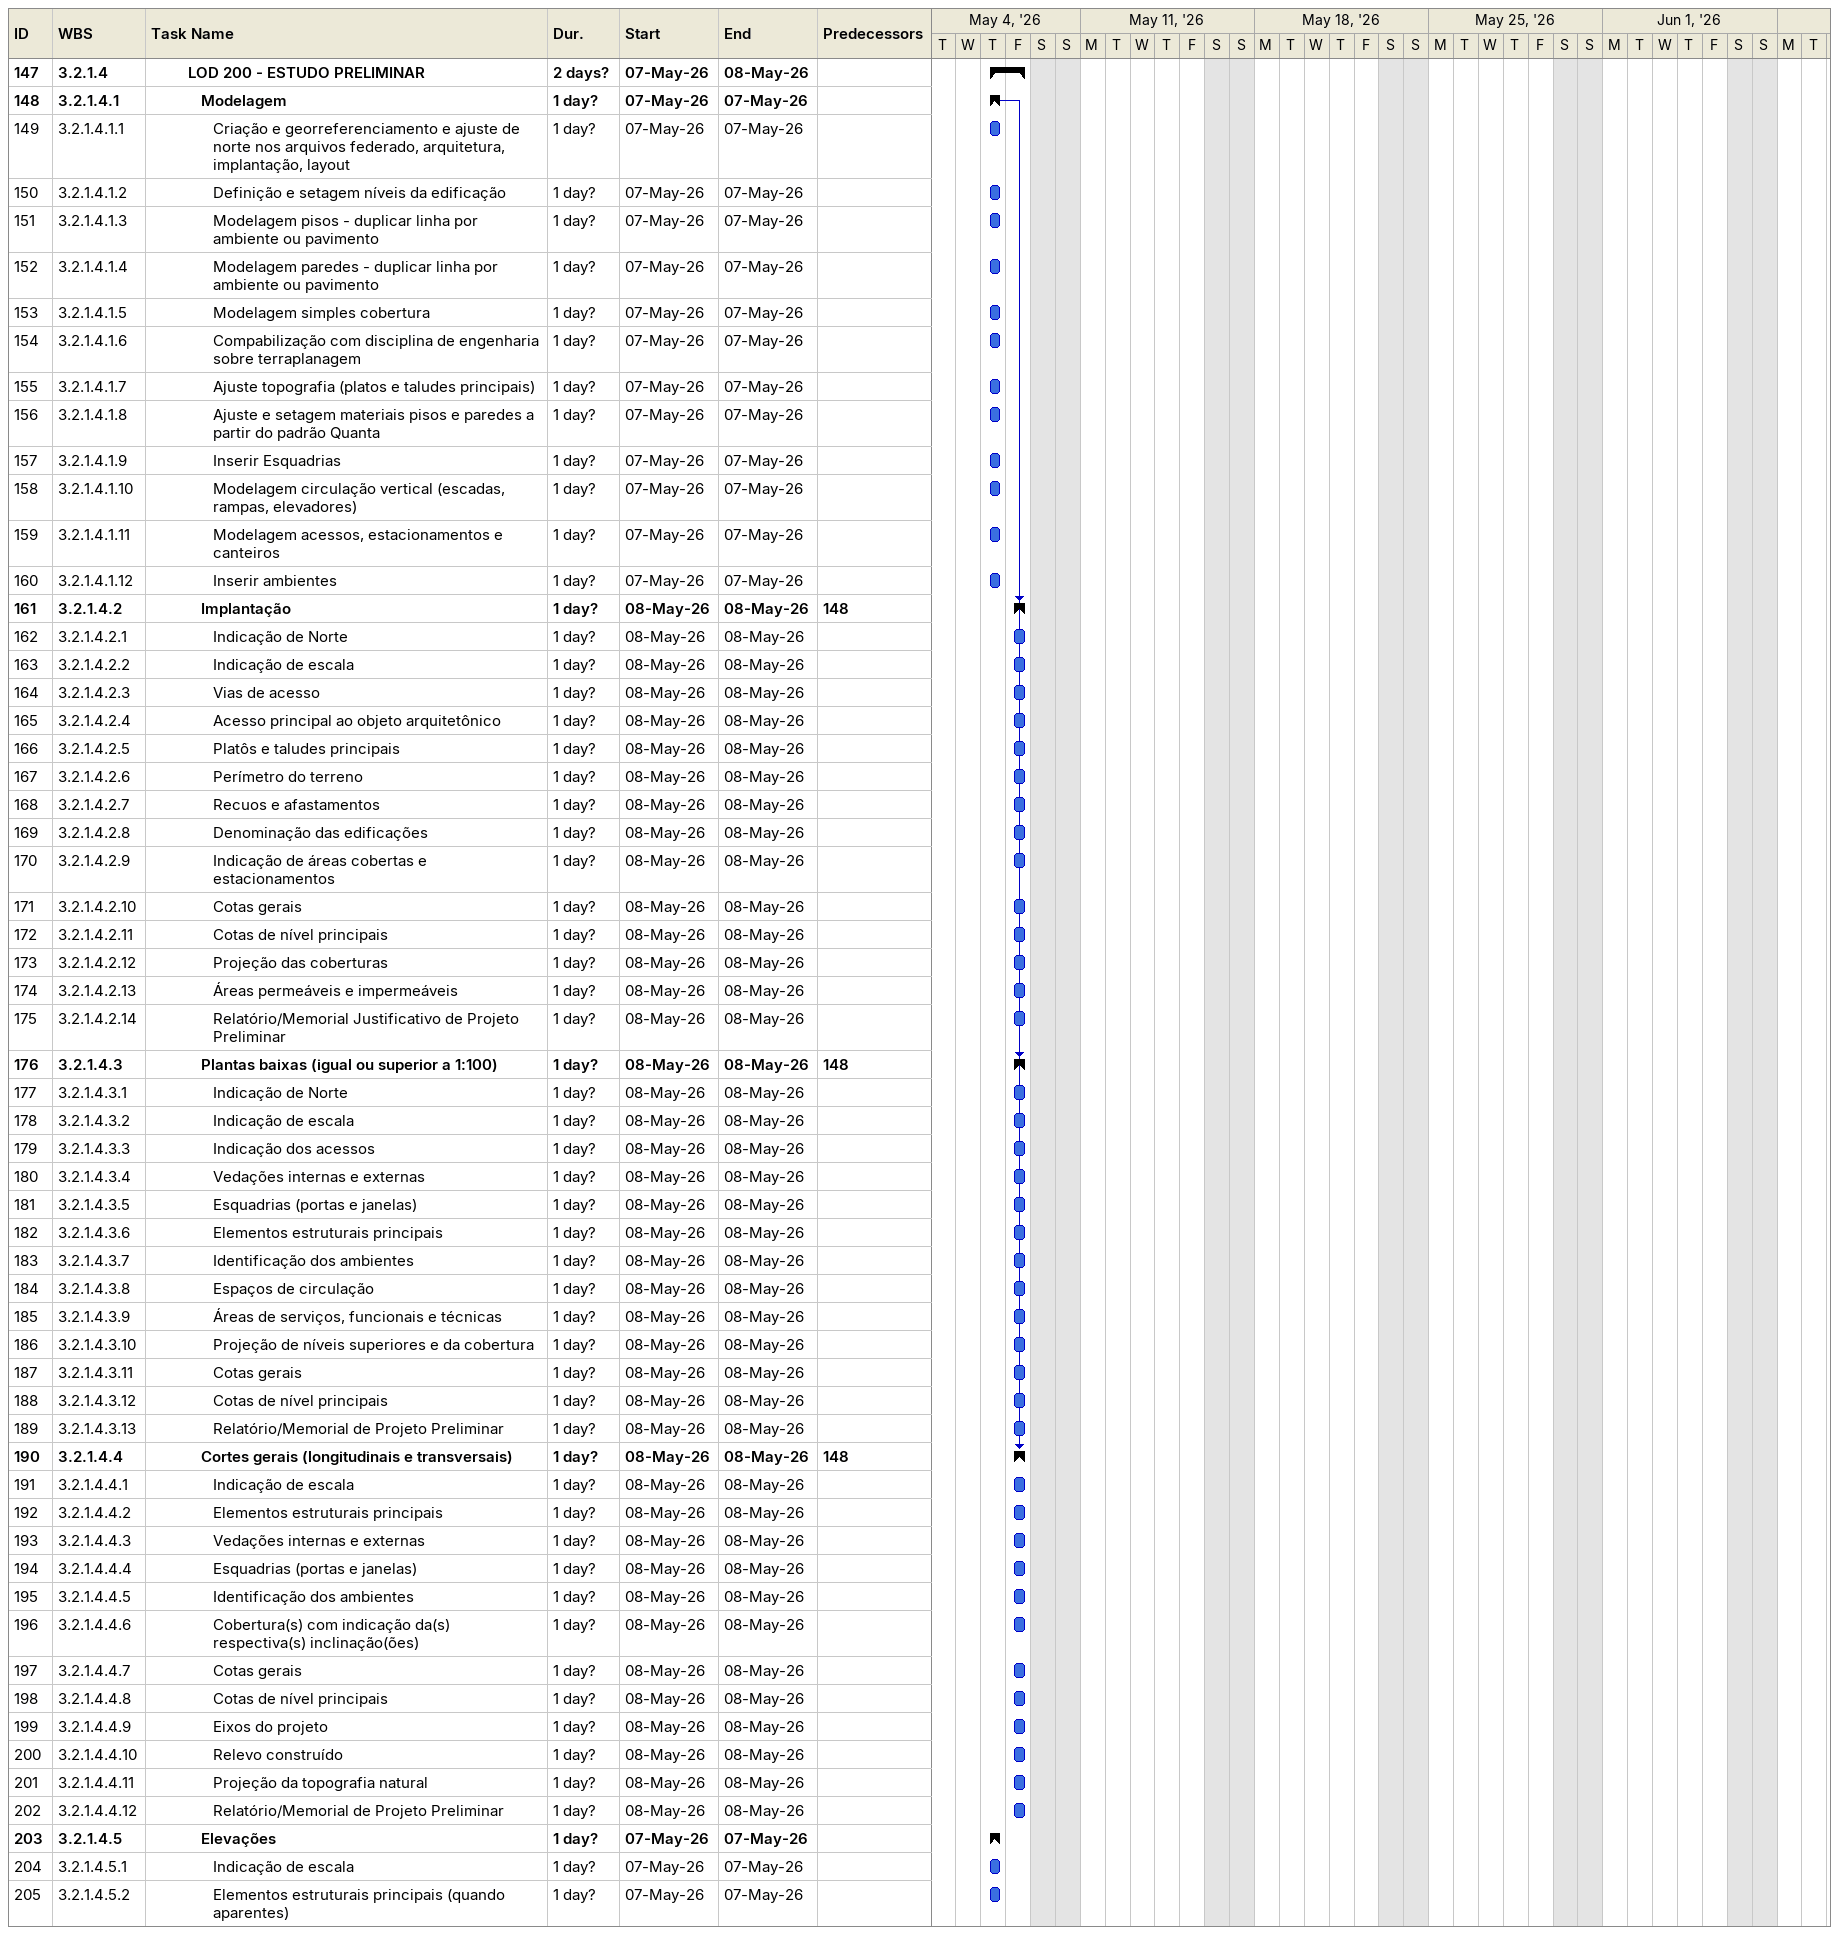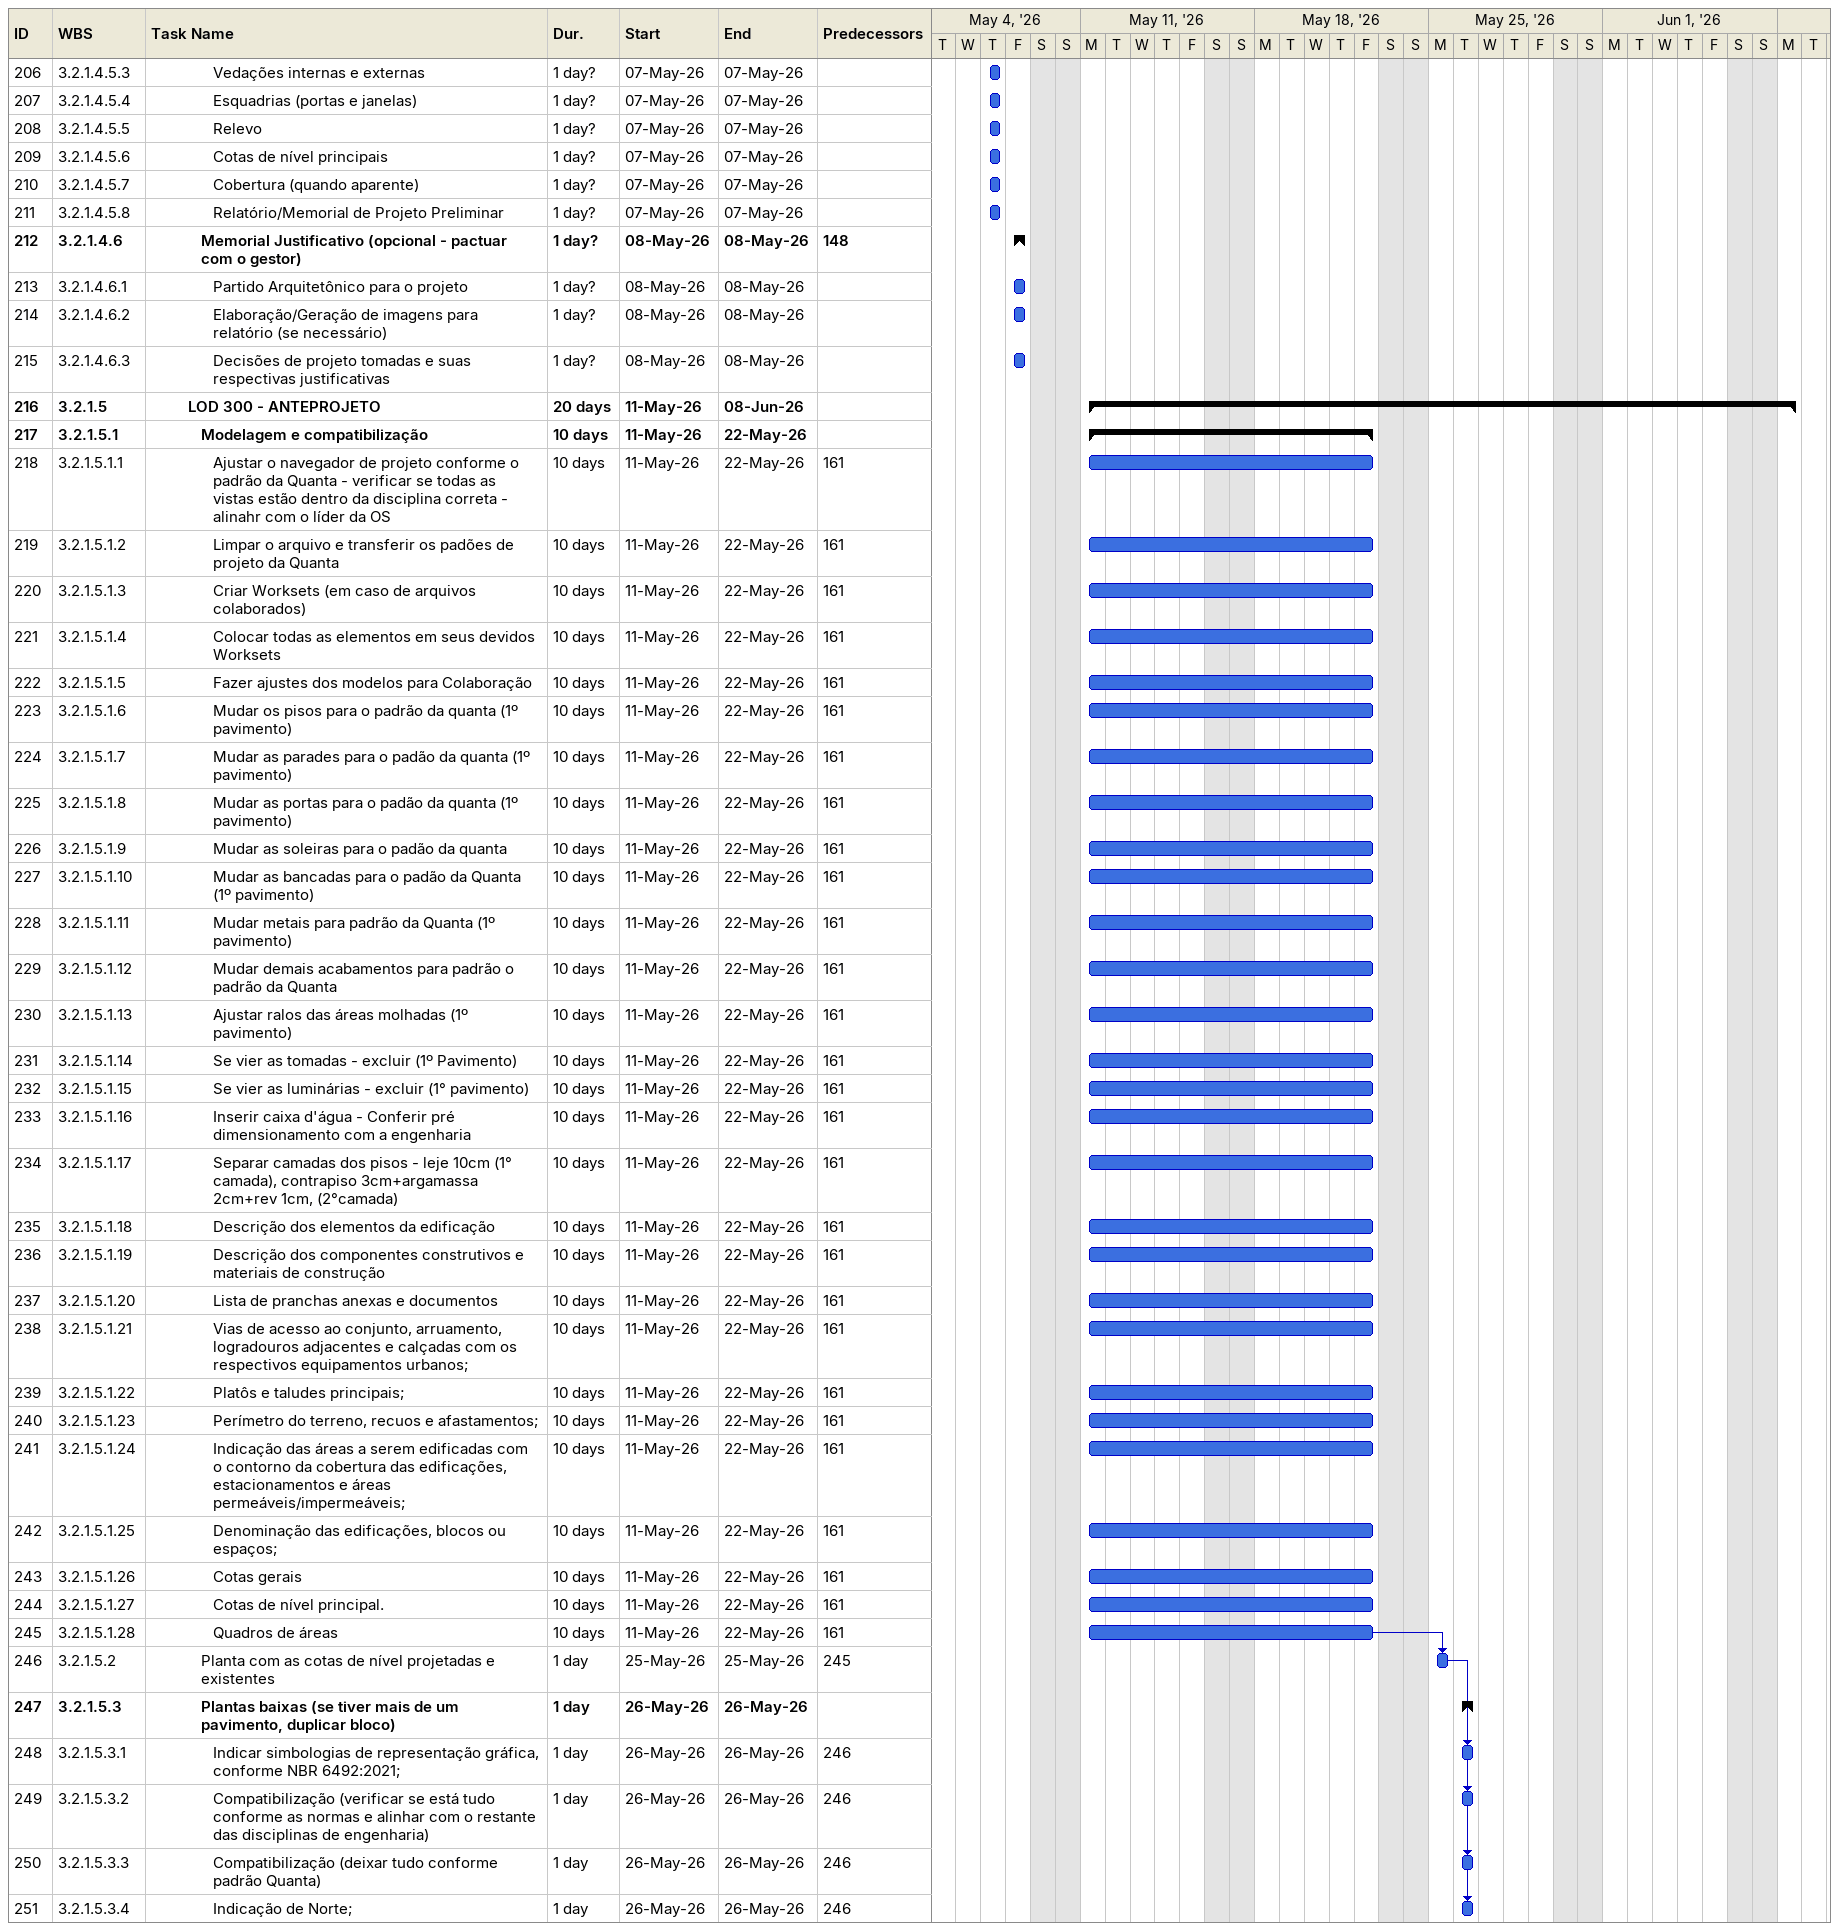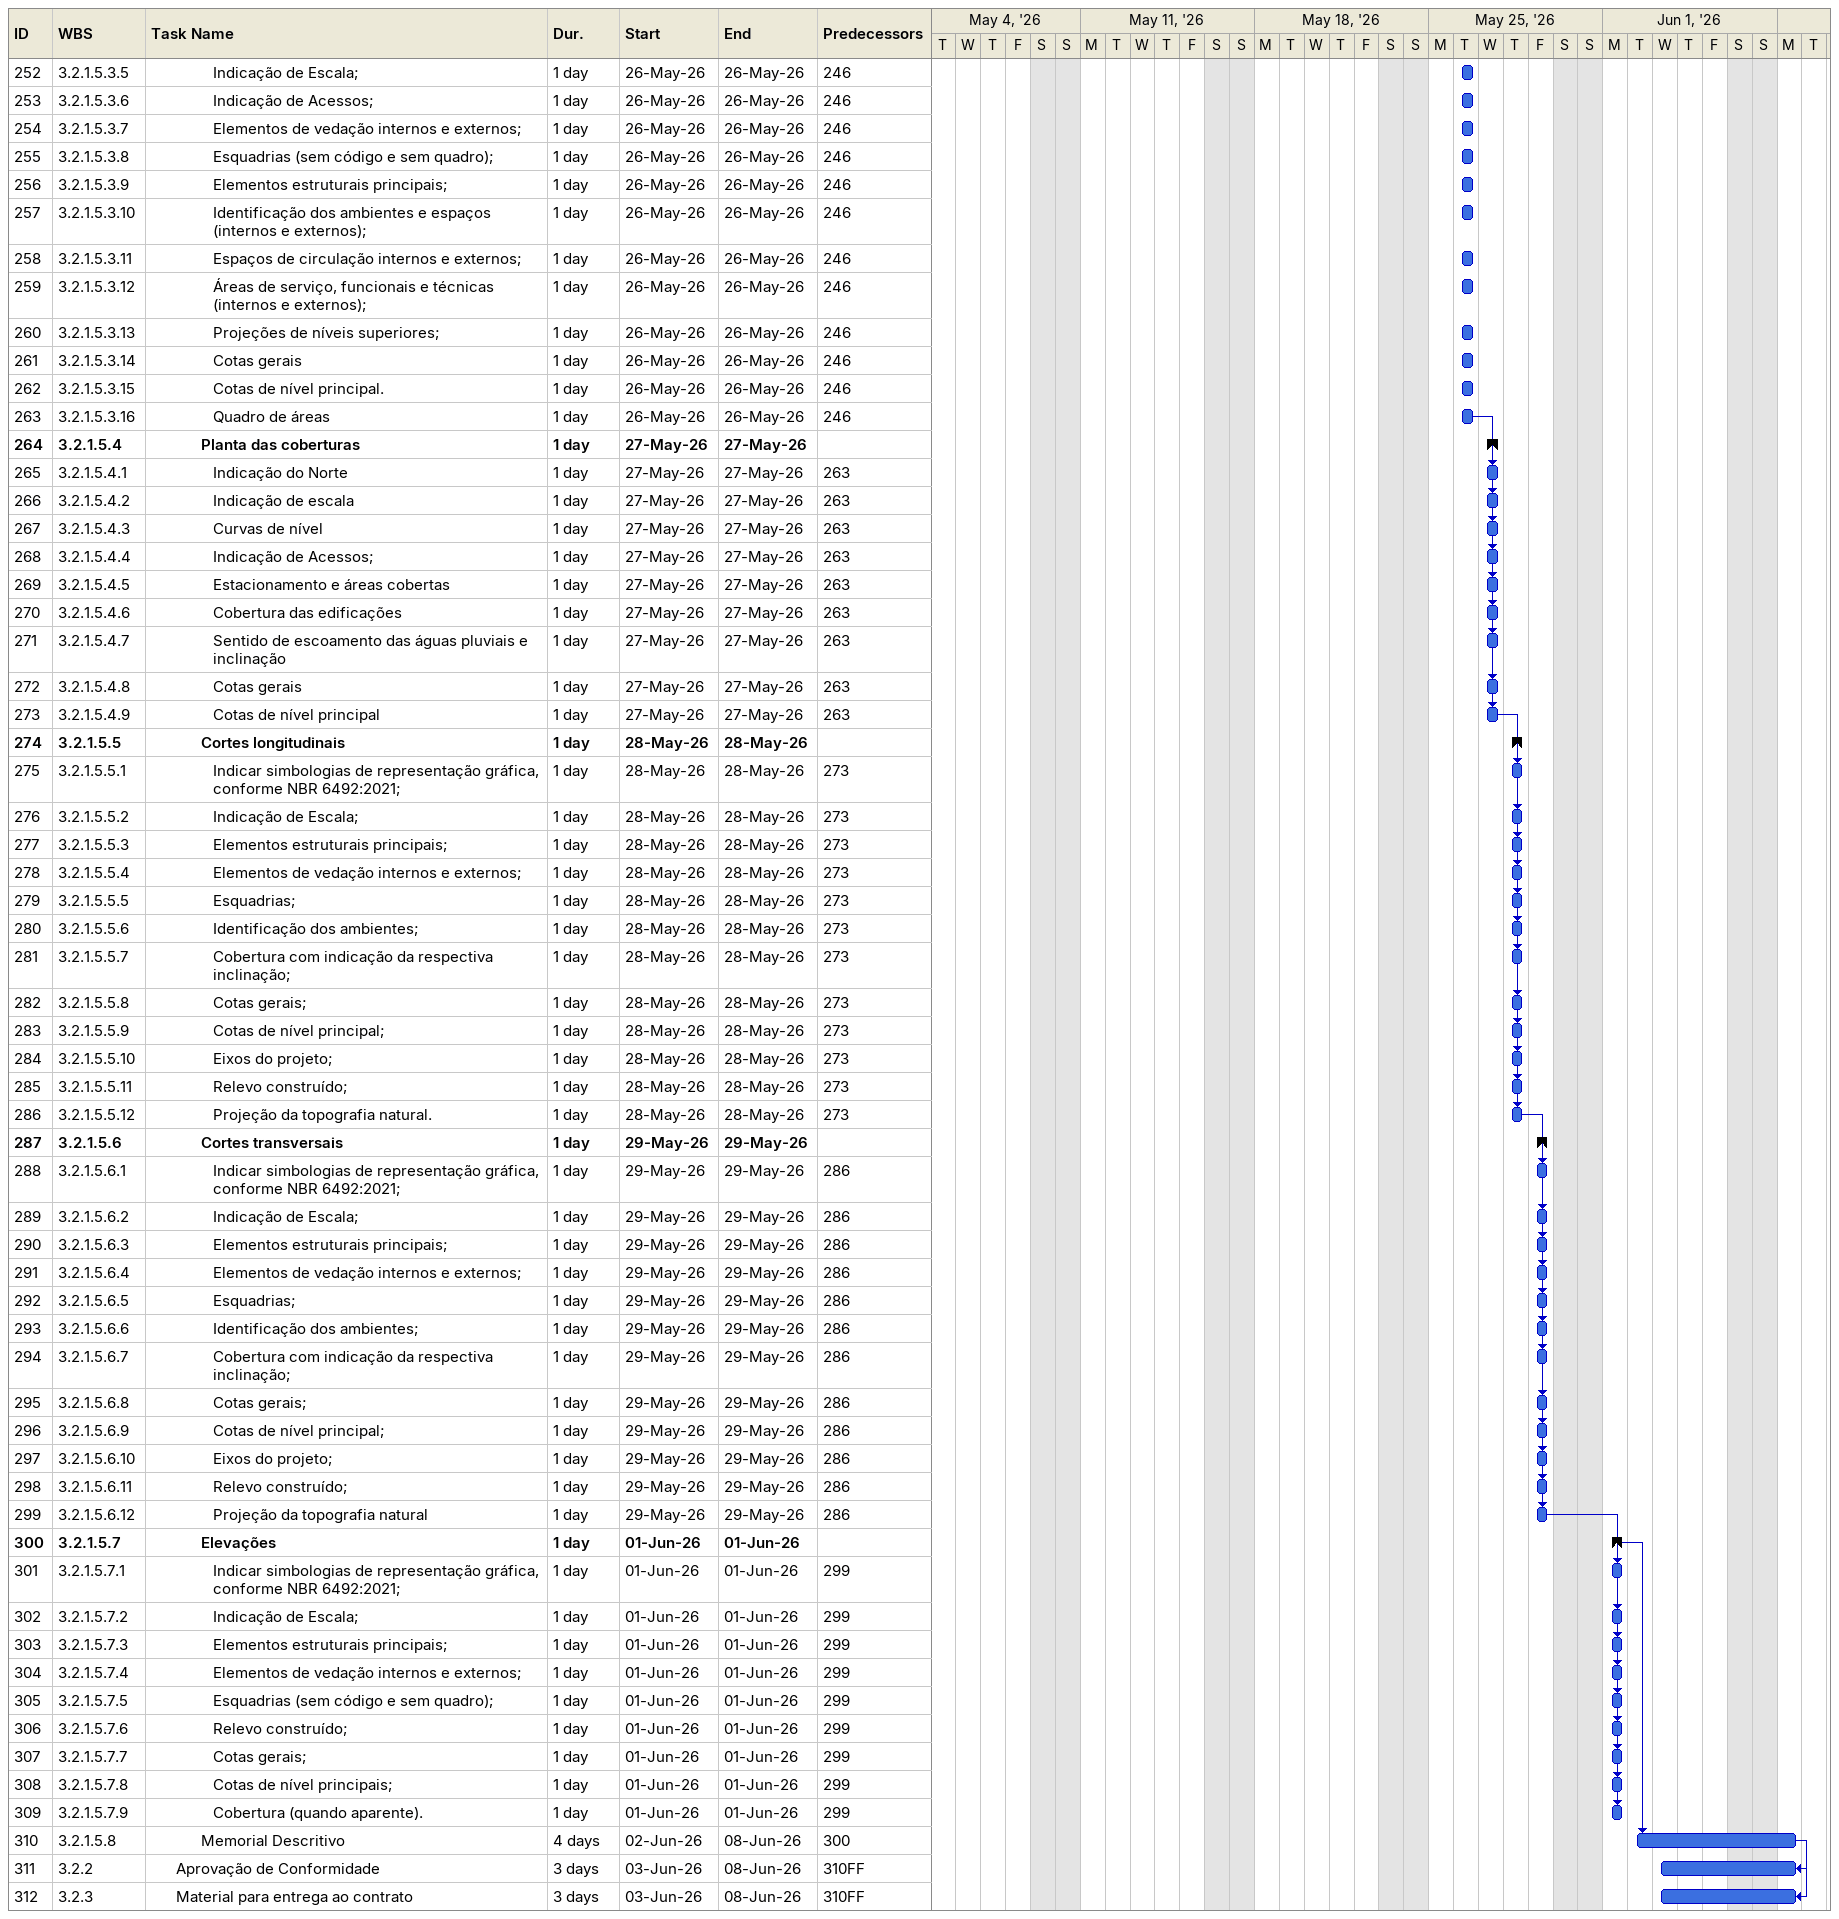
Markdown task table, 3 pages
| ID | WBS | Task | Duration | Start | Finish | Predecessors |
|---|---|---|---|---|---|---|
| 147 | 3.2.1.4 | **LOD 200 - ESTUDO PRELIMINAR** | 2d? | 2026-05-07 | 2026-05-08 |  |
| 148 | 3.2.1.4.1 | **Modelagem** | 1d? | 2026-05-07 | 2026-05-07 |  |
| 149 | 3.2.1.4.1.1 | Criação e georreferenciamento e ajuste de norte nos arquivos federado, arquitetura, implantação, layout | 1d? | 2026-05-07 | 2026-05-07 |  |
| 150 | 3.2.1.4.1.2 | Definição e setagem níveis da edificação | 1d? | 2026-05-07 | 2026-05-07 |  |
| 151 | 3.2.1.4.1.3 | Modelagem pisos - duplicar linha por ambiente ou pavimento | 1d? | 2026-05-07 | 2026-05-07 |  |
| 152 | 3.2.1.4.1.4 | Modelagem paredes - duplicar linha por ambiente ou pavimento | 1d? | 2026-05-07 | 2026-05-07 |  |
| 153 | 3.2.1.4.1.5 | Modelagem simples cobertura | 1d? | 2026-05-07 | 2026-05-07 |  |
| 154 | 3.2.1.4.1.6 | Compabilização com disciplina de engenharia sobre terraplanagem | 1d? | 2026-05-07 | 2026-05-07 |  |
| 155 | 3.2.1.4.1.7 | Ajuste topografia (platos e taludes principais) | 1d? | 2026-05-07 | 2026-05-07 |  |
| 156 | 3.2.1.4.1.8 | Ajuste e setagem materiais pisos e paredes a partir do padrão Quanta | 1d? | 2026-05-07 | 2026-05-07 |  |
| 157 | 3.2.1.4.1.9 | Inserir Esquadrias | 1d? | 2026-05-07 | 2026-05-07 |  |
| 158 | 3.2.1.4.1.10 | Modelagem circulação vertical (escadas, rampas, elevadores) | 1d? | 2026-05-07 | 2026-05-07 |  |
| 159 | 3.2.1.4.1.11 | Modelagem acessos, estacionamentos e canteiros | 1d? | 2026-05-07 | 2026-05-07 |  |
| 160 | 3.2.1.4.1.12 | Inserir ambientes | 1d? | 2026-05-07 | 2026-05-07 |  |
| 161 | 3.2.1.4.2 | **Implantação** | 1d? | 2026-05-08 | 2026-05-08 | 148 |
| 162 | 3.2.1.4.2.1 | Indicação de Norte | 1d? | 2026-05-08 | 2026-05-08 |  |
| 163 | 3.2.1.4.2.2 | Indicação de escala | 1d? | 2026-05-08 | 2026-05-08 |  |
| 164 | 3.2.1.4.2.3 | Vias de acesso | 1d? | 2026-05-08 | 2026-05-08 |  |
| 165 | 3.2.1.4.2.4 | Acesso principal ao objeto arquitetônico | 1d? | 2026-05-08 | 2026-05-08 |  |
| 166 | 3.2.1.4.2.5 | Platôs e taludes principais | 1d? | 2026-05-08 | 2026-05-08 |  |
| 167 | 3.2.1.4.2.6 | Perímetro do terreno | 1d? | 2026-05-08 | 2026-05-08 |  |
| 168 | 3.2.1.4.2.7 | Recuos e afastamentos | 1d? | 2026-05-08 | 2026-05-08 |  |
| 169 | 3.2.1.4.2.8 | Denominação das edificações | 1d? | 2026-05-08 | 2026-05-08 |  |
| 170 | 3.2.1.4.2.9 | Indicação de áreas cobertas e estacionamentos | 1d? | 2026-05-08 | 2026-05-08 |  |
| 171 | 3.2.1.4.2.10 | Cotas gerais | 1d? | 2026-05-08 | 2026-05-08 |  |
| 172 | 3.2.1.4.2.11 | Cotas de nível principais | 1d? | 2026-05-08 | 2026-05-08 |  |
| 173 | 3.2.1.4.2.12 | Projeção das coberturas | 1d? | 2026-05-08 | 2026-05-08 |  |
| 174 | 3.2.1.4.2.13 | Áreas permeáveis e impermeáveis | 1d? | 2026-05-08 | 2026-05-08 |  |
| 175 | 3.2.1.4.2.14 | Relatório/Memorial Justificativo de Projeto Preliminar | 1d? | 2026-05-08 | 2026-05-08 |  |
| 176 | 3.2.1.4.3 | **Plantas baixas (igual ou superior a 1:100)** | 1d? | 2026-05-08 | 2026-05-08 | 148 |
| 177 | 3.2.1.4.3.1 | Indicação de Norte | 1d? | 2026-05-08 | 2026-05-08 |  |
| 178 | 3.2.1.4.3.2 | Indicação de escala | 1d? | 2026-05-08 | 2026-05-08 |  |
| 179 | 3.2.1.4.3.3 | Indicação dos acessos | 1d? | 2026-05-08 | 2026-05-08 |  |
| 180 | 3.2.1.4.3.4 | Vedações internas e externas | 1d? | 2026-05-08 | 2026-05-08 |  |
| 181 | 3.2.1.4.3.5 | Esquadrias (portas e janelas) | 1d? | 2026-05-08 | 2026-05-08 |  |
| 182 | 3.2.1.4.3.6 | Elementos estruturais principais | 1d? | 2026-05-08 | 2026-05-08 |  |
| 183 | 3.2.1.4.3.7 | Identificação dos ambientes | 1d? | 2026-05-08 | 2026-05-08 |  |
| 184 | 3.2.1.4.3.8 | Espaços de circulação | 1d? | 2026-05-08 | 2026-05-08 |  |
| 185 | 3.2.1.4.3.9 | Áreas de serviços, funcionais e técnicas | 1d? | 2026-05-08 | 2026-05-08 |  |
| 186 | 3.2.1.4.3.10 | Projeção de níveis superiores e da cobertura | 1d? | 2026-05-08 | 2026-05-08 |  |
| 187 | 3.2.1.4.3.11 | Cotas gerais | 1d? | 2026-05-08 | 2026-05-08 |  |
| 188 | 3.2.1.4.3.12 | Cotas de nível principais | 1d? | 2026-05-08 | 2026-05-08 |  |
| 189 | 3.2.1.4.3.13 | Relatório/Memorial de Projeto Preliminar | 1d? | 2026-05-08 | 2026-05-08 |  |
| 190 | 3.2.1.4.4 | **Cortes gerais (longitudinais e transversais)** | 1d? | 2026-05-08 | 2026-05-08 | 148 |
| 191 | 3.2.1.4.4.1 | Indicação de escala | 1d? | 2026-05-08 | 2026-05-08 |  |
| 192 | 3.2.1.4.4.2 | Elementos estruturais principais | 1d? | 2026-05-08 | 2026-05-08 |  |
| 193 | 3.2.1.4.4.3 | Vedações internas e externas | 1d? | 2026-05-08 | 2026-05-08 |  |
| 194 | 3.2.1.4.4.4 | Esquadrias (portas e janelas) | 1d? | 2026-05-08 | 2026-05-08 |  |
| 195 | 3.2.1.4.4.5 | Identificação dos ambientes | 1d? | 2026-05-08 | 2026-05-08 |  |
| 196 | 3.2.1.4.4.6 | Cobertura(s) com indicação da(s) respectiva(s) inclinação(ões) | 1d? | 2026-05-08 | 2026-05-08 |  |
| 197 | 3.2.1.4.4.7 | Cotas gerais | 1d? | 2026-05-08 | 2026-05-08 |  |
| 198 | 3.2.1.4.4.8 | Cotas de nível principais | 1d? | 2026-05-08 | 2026-05-08 |  |
| 199 | 3.2.1.4.4.9 | Eixos do projeto | 1d? | 2026-05-08 | 2026-05-08 |  |
| 200 | 3.2.1.4.4.10 | Relevo construído | 1d? | 2026-05-08 | 2026-05-08 |  |
| 201 | 3.2.1.4.4.11 | Projeção da topografia natural | 1d? | 2026-05-08 | 2026-05-08 |  |
| 202 | 3.2.1.4.4.12 | Relatório/Memorial de Projeto Preliminar | 1d? | 2026-05-08 | 2026-05-08 |  |
| 203 | 3.2.1.4.5 | **Elevações** | 1d? | 2026-05-07 | 2026-05-07 |  |
| 204 | 3.2.1.4.5.1 | Indicação de escala | 1d? | 2026-05-07 | 2026-05-07 |  |
| 205 | 3.2.1.4.5.2 | Elementos estruturais principais (quando aparentes) | 1d? | 2026-05-07 | 2026-05-07 |  |
| 206 | 3.2.1.4.5.3 | Vedações internas e externas | 1d? | 2026-05-07 | 2026-05-07 |  |
| 207 | 3.2.1.4.5.4 | Esquadrias (portas e janelas) | 1d? | 2026-05-07 | 2026-05-07 |  |
| 208 | 3.2.1.4.5.5 | Relevo | 1d? | 2026-05-07 | 2026-05-07 |  |
| 209 | 3.2.1.4.5.6 | Cotas de nível principais | 1d? | 2026-05-07 | 2026-05-07 |  |
| 210 | 3.2.1.4.5.7 | Cobertura (quando aparente) | 1d? | 2026-05-07 | 2026-05-07 |  |
| 211 | 3.2.1.4.5.8 | Relatório/Memorial de Projeto Preliminar | 1d? | 2026-05-07 | 2026-05-07 |  |
| 212 | 3.2.1.4.6 | **Memorial Justificativo (opcional - pactuar com o gestor)** | 1d? | 2026-05-08 | 2026-05-08 | 148 |
| 213 | 3.2.1.4.6.1 | Partido Arquitetônico para o projeto | 1d? | 2026-05-08 | 2026-05-08 |  |
| 214 | 3.2.1.4.6.2 | Elaboração/Geração de imagens para relatório (se necessário) | 1d? | 2026-05-08 | 2026-05-08 |  |
| 215 | 3.2.1.4.6.3 | Decisões de projeto tomadas e suas respectivas justificativas | 1d? | 2026-05-08 | 2026-05-08 |  |
| 216 | 3.2.1.5 | **LOD 300 - ANTEPROJETO** | 20d | 2026-05-11 | 2026-06-08 |  |
| 217 | 3.2.1.5.1 | **Modelagem e compatibilização** | 10d | 2026-05-11 | 2026-05-22 |  |
| 218 | 3.2.1.5.1.1 | Ajustar o navegador de projeto conforme o padrão da Quanta - verificar se todas as vistas estão dentro da disciplina correta - alinahr com o líder da OS | 10d | 2026-05-11 | 2026-05-22 | 161 |
| 219 | 3.2.1.5.1.2 | Limpar o arquivo e transferir os padões de projeto da Quanta | 10d | 2026-05-11 | 2026-05-22 | 161 |
| 220 | 3.2.1.5.1.3 | Criar Worksets (em caso de arquivos colaborados) | 10d | 2026-05-11 | 2026-05-22 | 161 |
| 221 | 3.2.1.5.1.4 | Colocar todas as elementos em seus devidos Worksets | 10d | 2026-05-11 | 2026-05-22 | 161 |
| 222 | 3.2.1.5.1.5 | Fazer ajustes dos modelos para Colaboração | 10d | 2026-05-11 | 2026-05-22 | 161 |
| 223 | 3.2.1.5.1.6 | Mudar os pisos para o padrão da quanta (1º pavimento) | 10d | 2026-05-11 | 2026-05-22 | 161 |
| 224 | 3.2.1.5.1.7 | Mudar as parades para o padão da quanta (1º pavimento) | 10d | 2026-05-11 | 2026-05-22 | 161 |
| 225 | 3.2.1.5.1.8 | Mudar as portas para o padão da quanta (1º pavimento) | 10d | 2026-05-11 | 2026-05-22 | 161 |
| 226 | 3.2.1.5.1.9 | Mudar as soleiras para o padão da quanta | 10d | 2026-05-11 | 2026-05-22 | 161 |
| 227 | 3.2.1.5.1.10 | Mudar as bancadas para o padão da Quanta (1º pavimento) | 10d | 2026-05-11 | 2026-05-22 | 161 |
| 228 | 3.2.1.5.1.11 | Mudar metais para padrão da Quanta (1º pavimento) | 10d | 2026-05-11 | 2026-05-22 | 161 |
| 229 | 3.2.1.5.1.12 | Mudar demais acabamentos para padrão o padrão da Quanta | 10d | 2026-05-11 | 2026-05-22 | 161 |
| 230 | 3.2.1.5.1.13 | Ajustar ralos das áreas molhadas (1º pavimento) | 10d | 2026-05-11 | 2026-05-22 | 161 |
| 231 | 3.2.1.5.1.14 | Se vier as tomadas - excluir (1º Pavimento) | 10d | 2026-05-11 | 2026-05-22 | 161 |
| 232 | 3.2.1.5.1.15 | Se vier as luminárias - excluir (1° pavimento) | 10d | 2026-05-11 | 2026-05-22 | 161 |
| 233 | 3.2.1.5.1.16 | Inserir caixa d'água - Conferir pré dimensionamento com a engenharia | 10d | 2026-05-11 | 2026-05-22 | 161 |
| 234 | 3.2.1.5.1.17 | Separar camadas dos pisos - leje 10cm (1° camada), contrapiso 3cm+argamassa 2cm+rev 1cm, (2°camada) | 10d | 2026-05-11 | 2026-05-22 | 161 |
| 235 | 3.2.1.5.1.18 | Descrição dos elementos da edificação | 10d | 2026-05-11 | 2026-05-22 | 161 |
| 236 | 3.2.1.5.1.19 | Descrição dos componentes construtivos e materiais de construção | 10d | 2026-05-11 | 2026-05-22 | 161 |
| 237 | 3.2.1.5.1.20 | Lista de pranchas anexas e documentos | 10d | 2026-05-11 | 2026-05-22 | 161 |
| 238 | 3.2.1.5.1.21 | Vias de acesso ao conjunto, arruamento, logradouros adjacentes e calçadas com os respectivos equipamentos urbanos; | 10d | 2026-05-11 | 2026-05-22 | 161 |
| 239 | 3.2.1.5.1.22 | Platôs e taludes principais; | 10d | 2026-05-11 | 2026-05-22 | 161 |
| 240 | 3.2.1.5.1.23 | Perímetro do terreno, recuos e afastamentos; | 10d | 2026-05-11 | 2026-05-22 | 161 |
| 241 | 3.2.1.5.1.24 | Indicação das áreas a serem edificadas com o contorno da cobertura das edificações, estacionamentos e áreas permeáveis/impermeáveis; | 10d | 2026-05-11 | 2026-05-22 | 161 |
| 242 | 3.2.1.5.1.25 | Denominação das edificações, blocos ou espaços; | 10d | 2026-05-11 | 2026-05-22 | 161 |
| 243 | 3.2.1.5.1.26 | Cotas gerais | 10d | 2026-05-11 | 2026-05-22 | 161 |
| 244 | 3.2.1.5.1.27 | Cotas de nível principal. | 10d | 2026-05-11 | 2026-05-22 | 161 |
| 245 | 3.2.1.5.1.28 | Quadros de áreas | 10d | 2026-05-11 | 2026-05-22 | 161 |
| 246 | 3.2.1.5.2 | Planta com as cotas de nível projetadas e existentes | 1d | 2026-05-25 | 2026-05-25 | 245 |
| 247 | 3.2.1.5.3 | **Plantas baixas (se tiver mais de um pavimento, duplicar bloco)** | 1d | 2026-05-26 | 2026-05-26 |  |
| 248 | 3.2.1.5.3.1 | Indicar simbologias de representação gráfica, conforme NBR 6492:2021; | 1d | 2026-05-26 | 2026-05-26 | 246 |
| 249 | 3.2.1.5.3.2 | Compatibilização (verificar se está tudo conforme as normas e alinhar com o restante das disciplinas de engenharia) | 1d | 2026-05-26 | 2026-05-26 | 246 |
| 250 | 3.2.1.5.3.3 | Compatibilização (deixar tudo conforme padrão Quanta) | 1d | 2026-05-26 | 2026-05-26 | 246 |
| 251 | 3.2.1.5.3.4 | Indicação de Norte; | 1d | 2026-05-26 | 2026-05-26 | 246 |
| 252 | 3.2.1.5.3.5 | Indicação de Escala; | 1d | 2026-05-26 | 2026-05-26 | 246 |
| 253 | 3.2.1.5.3.6 | Indicação de Acessos; | 1d | 2026-05-26 | 2026-05-26 | 246 |
| 254 | 3.2.1.5.3.7 | Elementos de vedação internos e externos; | 1d | 2026-05-26 | 2026-05-26 | 246 |
| 255 | 3.2.1.5.3.8 | Esquadrias (sem código e sem quadro); | 1d | 2026-05-26 | 2026-05-26 | 246 |
| 256 | 3.2.1.5.3.9 | Elementos estruturais principais; | 1d | 2026-05-26 | 2026-05-26 | 246 |
| 257 | 3.2.1.5.3.10 | Identificação dos ambientes e espaços (internos e externos); | 1d | 2026-05-26 | 2026-05-26 | 246 |
| 258 | 3.2.1.5.3.11 | Espaços de circulação internos e externos; | 1d | 2026-05-26 | 2026-05-26 | 246 |
| 259 | 3.2.1.5.3.12 | Áreas de serviço, funcionais e técnicas (internos e externos); | 1d | 2026-05-26 | 2026-05-26 | 246 |
| 260 | 3.2.1.5.3.13 | Projeções de níveis superiores; | 1d | 2026-05-26 | 2026-05-26 | 246 |
| 261 | 3.2.1.5.3.14 | Cotas gerais | 1d | 2026-05-26 | 2026-05-26 | 246 |
| 262 | 3.2.1.5.3.15 | Cotas de nível principal. | 1d | 2026-05-26 | 2026-05-26 | 246 |
| 263 | 3.2.1.5.3.16 | Quadro de áreas | 1d | 2026-05-26 | 2026-05-26 | 246 |
| 264 | 3.2.1.5.4 | **Planta das coberturas** | 1d | 2026-05-27 | 2026-05-27 |  |
| 265 | 3.2.1.5.4.1 | Indicação do Norte | 1d | 2026-05-27 | 2026-05-27 | 263 |
| 266 | 3.2.1.5.4.2 | Indicação de escala | 1d | 2026-05-27 | 2026-05-27 | 263 |
| 267 | 3.2.1.5.4.3 | Curvas de nível | 1d | 2026-05-27 | 2026-05-27 | 263 |
| 268 | 3.2.1.5.4.4 | Indicação de Acessos; | 1d | 2026-05-27 | 2026-05-27 | 263 |
| 269 | 3.2.1.5.4.5 | Estacionamento e áreas cobertas | 1d | 2026-05-27 | 2026-05-27 | 263 |
| 270 | 3.2.1.5.4.6 | Cobertura das edificações | 1d | 2026-05-27 | 2026-05-27 | 263 |
| 271 | 3.2.1.5.4.7 | Sentido de escoamento das águas pluviais e inclinação | 1d | 2026-05-27 | 2026-05-27 | 263 |
| 272 | 3.2.1.5.4.8 | Cotas gerais | 1d | 2026-05-27 | 2026-05-27 | 263 |
| 273 | 3.2.1.5.4.9 | Cotas de nível principal | 1d | 2026-05-27 | 2026-05-27 | 263 |
| 274 | 3.2.1.5.5 | **Cortes longitudinais** | 1d | 2026-05-28 | 2026-05-28 |  |
| 275 | 3.2.1.5.5.1 | Indicar simbologias de representação gráfica, conforme NBR 6492:2021; | 1d | 2026-05-28 | 2026-05-28 | 273 |
| 276 | 3.2.1.5.5.2 | Indicação de Escala; | 1d | 2026-05-28 | 2026-05-28 | 273 |
| 277 | 3.2.1.5.5.3 | Elementos estruturais principais; | 1d | 2026-05-28 | 2026-05-28 | 273 |
| 278 | 3.2.1.5.5.4 | Elementos de vedação internos e externos; | 1d | 2026-05-28 | 2026-05-28 | 273 |
| 279 | 3.2.1.5.5.5 | Esquadrias; | 1d | 2026-05-28 | 2026-05-28 | 273 |
| 280 | 3.2.1.5.5.6 | Identificação dos ambientes; | 1d | 2026-05-28 | 2026-05-28 | 273 |
| 281 | 3.2.1.5.5.7 | Cobertura com indicação da respectiva inclinação; | 1d | 2026-05-28 | 2026-05-28 | 273 |
| 282 | 3.2.1.5.5.8 | Cotas gerais; | 1d | 2026-05-28 | 2026-05-28 | 273 |
| 283 | 3.2.1.5.5.9 | Cotas de nível principal; | 1d | 2026-05-28 | 2026-05-28 | 273 |
| 284 | 3.2.1.5.5.10 | Eixos do projeto; | 1d | 2026-05-28 | 2026-05-28 | 273 |
| 285 | 3.2.1.5.5.11 | Relevo construído; | 1d | 2026-05-28 | 2026-05-28 | 273 |
| 286 | 3.2.1.5.5.12 | Projeção da topografia natural. | 1d | 2026-05-28 | 2026-05-28 | 273 |
| 287 | 3.2.1.5.6 | **Cortes transversais** | 1d | 2026-05-29 | 2026-05-29 |  |
| 288 | 3.2.1.5.6.1 | Indicar simbologias de representação gráfica, conforme NBR 6492:2021; | 1d | 2026-05-29 | 2026-05-29 | 286 |
| 289 | 3.2.1.5.6.2 | Indicação de Escala; | 1d | 2026-05-29 | 2026-05-29 | 286 |
| 290 | 3.2.1.5.6.3 | Elementos estruturais principais; | 1d | 2026-05-29 | 2026-05-29 | 286 |
| 291 | 3.2.1.5.6.4 | Elementos de vedação internos e externos; | 1d | 2026-05-29 | 2026-05-29 | 286 |
| 292 | 3.2.1.5.6.5 | Esquadrias; | 1d | 2026-05-29 | 2026-05-29 | 286 |
| 293 | 3.2.1.5.6.6 | Identificação dos ambientes; | 1d | 2026-05-29 | 2026-05-29 | 286 |
| 294 | 3.2.1.5.6.7 | Cobertura com indicação da respectiva inclinação; | 1d | 2026-05-29 | 2026-05-29 | 286 |
| 295 | 3.2.1.5.6.8 | Cotas gerais; | 1d | 2026-05-29 | 2026-05-29 | 286 |
| 296 | 3.2.1.5.6.9 | Cotas de nível principal; | 1d | 2026-05-29 | 2026-05-29 | 286 |
| 297 | 3.2.1.5.6.10 | Eixos do projeto; | 1d | 2026-05-29 | 2026-05-29 | 286 |
| 298 | 3.2.1.5.6.11 | Relevo construído; | 1d | 2026-05-29 | 2026-05-29 | 286 |
| 299 | 3.2.1.5.6.12 | Projeção da topografia natural | 1d | 2026-05-29 | 2026-05-29 | 286 |
| 300 | 3.2.1.5.7 | **Elevações** | 1d | 2026-06-01 | 2026-06-01 |  |
| 301 | 3.2.1.5.7.1 | Indicar simbologias de representação gráfica, conforme NBR 6492:2021; | 1d | 2026-06-01 | 2026-06-01 | 299 |
| 302 | 3.2.1.5.7.2 | Indicação de Escala; | 1d | 2026-06-01 | 2026-06-01 | 299 |
| 303 | 3.2.1.5.7.3 | Elementos estruturais principais; | 1d | 2026-06-01 | 2026-06-01 | 299 |
| 304 | 3.2.1.5.7.4 | Elementos de vedação internos e externos; | 1d | 2026-06-01 | 2026-06-01 | 299 |
| 305 | 3.2.1.5.7.5 | Esquadrias (sem código e sem quadro); | 1d | 2026-06-01 | 2026-06-01 | 299 |
| 306 | 3.2.1.5.7.6 | Relevo construído; | 1d | 2026-06-01 | 2026-06-01 | 299 |
| 307 | 3.2.1.5.7.7 | Cotas gerais; | 1d | 2026-06-01 | 2026-06-01 | 299 |
| 308 | 3.2.1.5.7.8 | Cotas de nível principais; | 1d | 2026-06-01 | 2026-06-01 | 299 |
| 309 | 3.2.1.5.7.9 | Cobertura (quando aparente). | 1d | 2026-06-01 | 2026-06-01 | 299 |
| 310 | 3.2.1.5.8 | Memorial Descritivo | 4d | 2026-06-02 | 2026-06-08 | 300 |
| 311 | 3.2.2 | Aprovação de Conformidade | 3d | 2026-06-03 | 2026-06-08 | 310FF |
| 312 | 3.2.3 | Material para entrega ao contrato | 3d | 2026-06-03 | 2026-06-08 | 310FF |
